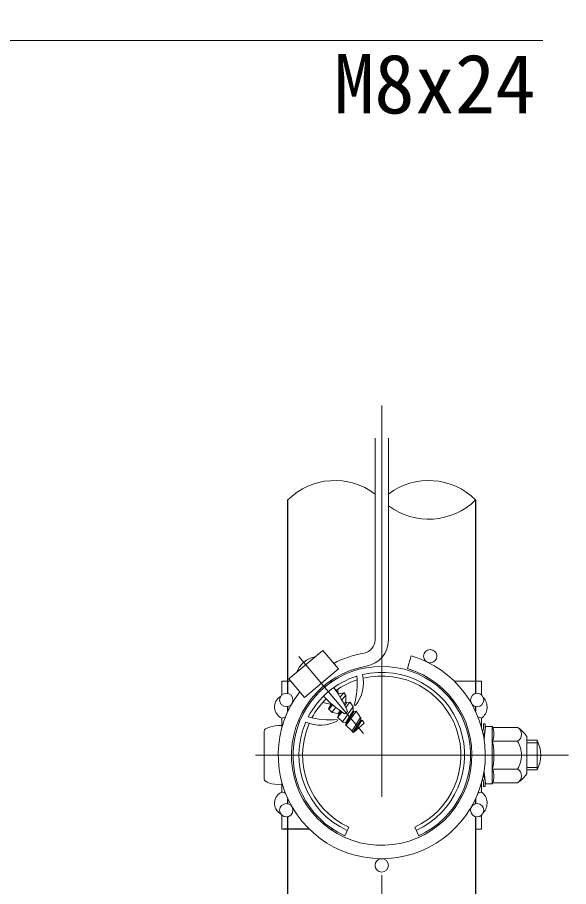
# Model space of a CAD drawing. Units: millimetres, scale not verified. Extents: x -4200 to 4200, y -2970 to 2970.
# Drawn here: x 1546 to 1993, y -1125 to -420 of the extents above; entities that cross this region are included whole.
import ezdxf
from ezdxf.enums import TextEntityAlignment as Align

# ---------------------------------------------------------------- set-up
doc = ezdxf.new("R2010")
doc.units = ezdxf.units.MM
doc.header["$LTSCALE"] = 10
doc.linetypes.add('USER1', pattern=[50.8, 31.75, -6.35, 6.35, -6.35])
for name, color, linetype, lineweight in [('0-4_D-STR-DIM', 7, 'Continuous', 13), ('0-7_D-STR1', 1, 'Continuous', 25), ('0-8_D-BMK', 2, 'USER1', 13), ('0-9_D-STR2', 7, 'Continuous', 13), ('0-A_D-STR3', 3, 'Continuous', 13), ('0-D_D-STR-TXT', 7, 'Continuous', 13)]:
    doc.layers.add(name, color=color, linetype=linetype, lineweight=lineweight)
doc.styles.add('ＭＳ ゴシック', font='')
doc.styles.get('ＭＳ ゴシック').set_extended_font_data('MS Gothic')

msp = doc.modelspace()

# ---------------------------------------------------------------- linework, layer by layer
at = {"layer": '0-4_D-STR-DIM'}
for centre, start, end in [((1803.72, -849.36), 52.7739, 134.81854), ((1879.92, -849.36), 45.18146, 127.2261), ((1879.92, -772.67), 232.7739, 314.81854)]:
    msp.add_arc(centre, 54.05, start, end, dxfattribs=at)
at = {"layer": '0-7_D-STR1'}
for p, q in [((1765.62, -968.05), (1765.62, -811.01)), ((1918.02, -811.01), (1918.02, -968.05)), ((1765.62, -982.66), (1765.62, -978.57)), ((1918.02, -978.95), (1918.02, -982.66)), ((1765.62, -1057.45), (1765.62, -1053.36)), ((1918.02, -1053.36), (1918.02, -1057.45)), ((1918.02, -1053.36), (1918.02, -1057.45)), ((1765.62, -1186.01), (1765.62, -1067.97)), ((1918.02, -1067.97), (1918.02, -1186.01)), ((1783.03, -1078.01), (1762.02, -1078.01))]:
    msp.add_line(p, q, dxfattribs=at)
at = {"layer": '0-8_D-BMK'}
for p, q in [((1841.82, -734.33), (1841.82, -1262.7)), ((1774.6, -937.9), (1827.02, -1000.37)), ((1993.46, -1018.01), (1739.34, -1018.01))]:
    msp.add_line(p, q, dxfattribs=at)
at = {"layer": '0-9_D-STR2'}
for p, q in [((1836.42, -761.01), (1836.42, -924.61)), ((1847.22, -761.01), (1847.22, -924.61)), ((1862.74, -947.87), (1865.82, -937.52))]:
    msp.add_line(p, q, dxfattribs=at)
for centre in [(1881.18, -937.74), (1764.4, -973.31), (1919.24, -973.31), (1764.4, -1062.71), (1919.24, -1062.71), (1841.82, -1107.41)]:
    msp.add_circle(centre, 5.4, dxfattribs=at)
for centre, radius, start, end in [((1825.62, -924.61), 10.8, 279.83934, 0), ((1825.62, -924.61), 21.6, 279.83934, 0), ((1841.82, -1018.01), 84, 142.37363, 73.39579), ((1841.82, -1018.01), 84, 99.83934, 117.62637), ((1841.82, -1018.01), 73.2, 99.83934, 73.39579)]:
    msp.add_arc(centre, radius, start, end, dxfattribs=at)
at = {"layer": '0-A_D-STR3'}
for p, q in [((1786.99, -938.41), (1787.18, -938.94)), ((1772.95, -950.19), (1773.44, -950.47)), ((1779.05, -971.21), (1806.63, -948.07)), ((1760.82, -958.01), (1760.82, -969.27)), ((1767.98, -958.01), (1760.82, -958.01)), ((1766.52, -956.27), (1779.05, -971.21)), ((1802.02, -958.01), (1799.89, -958.01)), ((1800.05, -957.9), (1800.11, -959.32)), ((1900.61, -958.01), (1922.82, -958.01)), ((1922.82, -958.01), (1922.82, -969.27)), ((1806.22, -964.59), (1806.2, -967.09)), ((1787.76, -968.66), (1789.16, -968.91)), ((1806.23, -967.12), (1805.94, -967.56)), ((1806.23, -967.12), (1807.13, -968.2)), ((1806.8, -967.81), (1806.46, -968.35)), ((1807.13, -968.2), (1811.23, -967.45)), ((1811.11, -967.55), (1808.03, -970.86)), ((1812.58, -969.5), (1809.46, -973.3)), ((1812.64, -969.59), (1811.23, -967.45)), ((1812.64, -969.59), (1812.62, -974.74)), ((1793.79, -975.41), (1800.2, -976.55)), ((1801.2, -976.5), (1798.67, -980.43)), ((1802.08, -977.26), (1799.04, -980.52)), ((1800.14, -976.64), (1800.69, -977.3)), ((1800.58, -975.95), (1800.2, -976.55)), ((1804.54, -979.3), (1801.56, -982.93)), ((1818.3, -979.11), (1810.27, -990.71)), ((1812.48, -974.77), (1811.27, -976.67)), ((1813.24, -975.47), (1811.79, -977.71)), ((1816, -975.17), (1812.59, -979.36)), ((1812.62, -974.74), (1813.24, -975.47)), ((1813.24, -975.47), (1816.18, -974.94)), ((1816.18, -974.94), (1818.74, -978.8)), ((1818.74, -978.8), (1818.72, -982.01)), ((1819.54, -977.45), (1820.56, -977.9)), ((1801.68, -983.31), (1798.67, -980.43)), ((1801.68, -983.31), (1806.45, -984.16)), ((1809.58, -983.05), (1806.15, -987.26)), ((1807.94, -981.88), (1806.47, -984.18)), ((1808.74, -982.45), (1807.12, -984.96)), ((1811.75, -984.51), (1814.04, -982.58)), ((1819.25, -982.84), (1812.44, -993.4)), ((1818.67, -982.15), (1812.65, -991.55)), ((1820.89, -982.8), (1812.92, -993.67)), ((1821.14, -982.42), (1823.43, -985.88)), ((1824.83, -988), (1823.43, -985.88)), ((1760.82, -988.01), (1760.82, -995.76)), ((1805.75, -989.02), (1806.01, -990.11)), ((1805.95, -987.14), (1810.18, -991.18)), ((1812.72, -991.64), (1810.18, -991.18)), ((1817.67, -998.41), (1812.44, -993.4)), ((1812.72, -991.64), (1813.21, -992.21)), ((1824.28, -987.83), (1817.71, -998.37)), ((1827.6, -992.18), (1818.79, -999.57)), ((1824.86, -989.52), (1818.84, -998.93)), ((1825.43, -990.21), (1820.12, -998.45)), ((1824.83, -988), (1824.83, -989.29)), ((1824.83, -989.29), (1825.37, -989.93)), ((1825.45, -990.03), (1826.09, -989.91)), ((1827.6, -992.18), (1826.09, -989.91)), ((1922.82, -988.01), (1922.82, -995.76)), ((1925.82, -996.44), (1925.82, -992.51)), ((1746.42, -1037.51), (1746.42, -998.51)), ((1760.82, -995.76), (1760.82, -994.01)), ((1817.67, -998.41), (1818.71, -999.57)), ((1818.05, -998.77), (1817.67, -998.41)), ((1818.05, -998.77), (1818.83, -998.91)), ((1924.22, -997.21), (1923.69, -999.21)), ((1925.72, -997.21), (1924.42, -1002.1)), ((1924.92, -1004.51), (1926.09, -995.03)), ((1931.32, -994.76), (1926.38, -994.76)), ((1931.52, -1018.01), (1931.52, -994.84)), ((1951.9, -995.5), (1931.82, -995.5)), ((1924.92, -1005.75), (1924.92, -1004.51)), ((1951.9, -1006.76), (1931.52, -1006.76)), ((1959.42, -1033.01), (1959.42, -1003.01)), ((1959.42, -1006.01), (1967.82, -1006.01)), ((1959.42, -1008.04), (1968.79, -1008.04)), ((1967.82, -1030.01), (1967.82, -1006.01)), ((1931.52, -1018.01), (1931.52, -1041.19)), ((1959.42, -1027.98), (1968.79, -1027.98)), ((1925.72, -1038.82), (1924.42, -1033.93)), ((1924.92, -1031.51), (1924.92, -1030.28)), ((1924.92, -1031.51), (1926.09, -1041)), ((1951.9, -1029.27), (1931.52, -1029.27)), ((1959.42, -1030.01), (1967.82, -1030.01)), ((1760.82, -1040.26), (1760.82, -1048.01)), ((1760.82, -1042.01), (1760.82, -1040.26)), ((1922.82, -1040.26), (1922.82, -1048.01)), ((1924.22, -1038.82), (1923.69, -1036.82)), ((1924.32, -1043.51), (1924.32, -1039.59)), ((1925.82, -1043.51), (1925.82, -1039.59)), ((1931.39, -1041.26), (1926.38, -1041.26)), ((1931.82, -1040.53), (1931.68, -1041.04)), ((1951.9, -1040.53), (1931.82, -1040.53)), ((1924.32, -1043.51), (1925.82, -1043.51)), ((1760.82, -1066.76), (1760.82, -1078.01)), ((1922.82, -1066.76), (1922.82, -1078.01)), ((1783.03, -1078.01), (1760.82, -1078.01)), ((1802.02, -1078.01), (1799.89, -1078.01)), ((1811.82, -1083.47), (1815.07, -1076.38)), ((1871.82, -1083.47), (1868.57, -1076.38)), ((1918.02, -1078.01), (1922.82, -1078.01))]:
    msp.add_line(p, q, dxfattribs=at)
for points in [[(1766.52, -956.27), (1794.1, -933.13), (1806.63, -948.07)], [(1806.47, -984.18), (1807.12, -984.96), (1805.95, -987.14)], [(1818.72, -982.01), (1819.34, -982.75), (1821.14, -982.42)], [(1924.32, -996.44), (1924.32, -992.51), (1925.82, -992.51)]]:
    msp.add_lwpolyline(points, dxfattribs=at)
for centre, radius, start, end in [((1791.69, -958.27), 20.41, 100.1954, 159.8046), ((1841.82, -1018.01), 72, 294.62432, 245.37568), ((1841.82, -1018.01), 67.2, 294.62432, 103.48523), ((1841.82, -1018.01), 67.2, 107.59553, 152.40447), ((1841.82, -1018.01), 64.2, 108.18535, 125.37326), ((1762.6, -960.85), 59.31, 343.74037, 6.80935), ((1797.86, -959.64), 29.13, 321.18492, 13.85448), ((1841.82, -1018.01), 64.2, 294.62432, 103.60612), ((1726.51, -1020.11), 95.24, 23.20849, 36.67091), ((1764.57, -979.01), 9.75, 119.47317, 247.38014), ((1841.82, -1018.01), 64.2, 134.62674, 151.81465), ((1863.91, -904.82), 95.24, 223.32909, 236.79151), ((1916.07, -979.01), 11.25, 306.8699, 43.36468), ((1759.28, -979.01), 9.13, 9.9641, 11.59585), ((1924.36, -979.01), 9.13, 168.40415, 170.0359), ((1799.28, -930.07), 59.31, 253.19065, 276.25963), ((1759.28, -979.01), 9.13, 279.7159, 299.45512), ((1841.82, -1018.01), 67.2, 156.51477, 245.37568), ((1841.82, -1018.01), 64.2, 156.39388, 245.37568), ((1791.97, -964.59), 29.13, 246.14552, 298.81508), ((1924.36, -979.01), 9.13, 240.54488, 260.2841), ((1921.32, -996.44), 3, 345.11181, 0), ((1922.82, -996.44), 3, 345.11181, 0), ((1926.38, -995.06), 0.3, 90, 173), ((1931.32, -995.06), 0.3, 22.7756, 90), ((1916.87, -1001.13), 15.97, 339.37322, 22.7756), ((1948.85, -1001.13), 6.4, 298.45309, 61.54691), ((1939.1, -1015.78), 24, 32.13463, 57.68315), ((1927.32, -1002.87), 3, 165.11181, 171.06848), ((1923.21, -1005.82), 1.71, 2.43295, 14.61313), ((1869.25, -1018.01), 63.57, 0, 10.20031), ((1934.63, -1018.01), 20.62, 0, 33.09348), ((1945.32, -1018.01), 25.5, 331.92751, 28.07249), ((1869.25, -1018.01), 63.57, 349.79969, 0), ((1934.63, -1018.01), 20.62, 326.90652, 0), ((1927.32, -1033.16), 3, 188.93152, 194.88819), ((1923.21, -1030.21), 1.71, 345.38687, 357.56705), ((1916.87, -1034.9), 15.97, 337.2244, 20.62678), ((1948.85, -1034.9), 6.4, 298.45309, 61.54691), ((1939.1, -1020.25), 24, 302.31685, 327.86537), ((1921.32, -1039.59), 3, 0, 14.88819), ((1922.82, -1039.59), 3, 0, 14.88819), ((1926.38, -1040.96), 0.3, 187, 270), ((1931.39, -1040.96), 0.3, 270, 345), ((1764.57, -1057.01), 9.75, 112.61986, 240.52683), ((1759.28, -1057.01), 9.13, 60.54488, 80.2841), ((1924.36, -1057.01), 9.13, 99.7159, 119.45512), ((1916.07, -1057.01), 11.25, 316.63532, 53.1301), ((1759.28, -1057.01), 9.13, 348.40415, 350.0359)]:
    msp.add_arc(centre, radius, start, end, dxfattribs=at)
for centre, start_param, end_param in [((1760.82, -998.51), 1.570796, 3.141593), ((1760.82, -1037.51), 3.141593, 4.712389)]:
    msp.add_ellipse(centre, major_axis=(14.4, 0), ratio=0.3125, start_param=start_param, end_param=end_param, dxfattribs=at)
at = {"layer": '0-D_D-STR-TXT'}
msp.add_lwpolyline([(1294.55, -126.66), (1273.52, -91.98), (1288.36, -129.13), (1411.93, -438.48), (1972.5, -438.48)], dxfattribs=at)

# ---------------------------------------------------------------- texts
at = {"layer": '0-D_D-STR-TXT', "style": 'ＭＳ ゴシック'}
msp.add_text('M8x24', height=48.09, dxfattribs=at).set_placement((1803.03, -512.02), align=Align.BOTTOM_LEFT)

doc.saveas('drawing.dxf')
